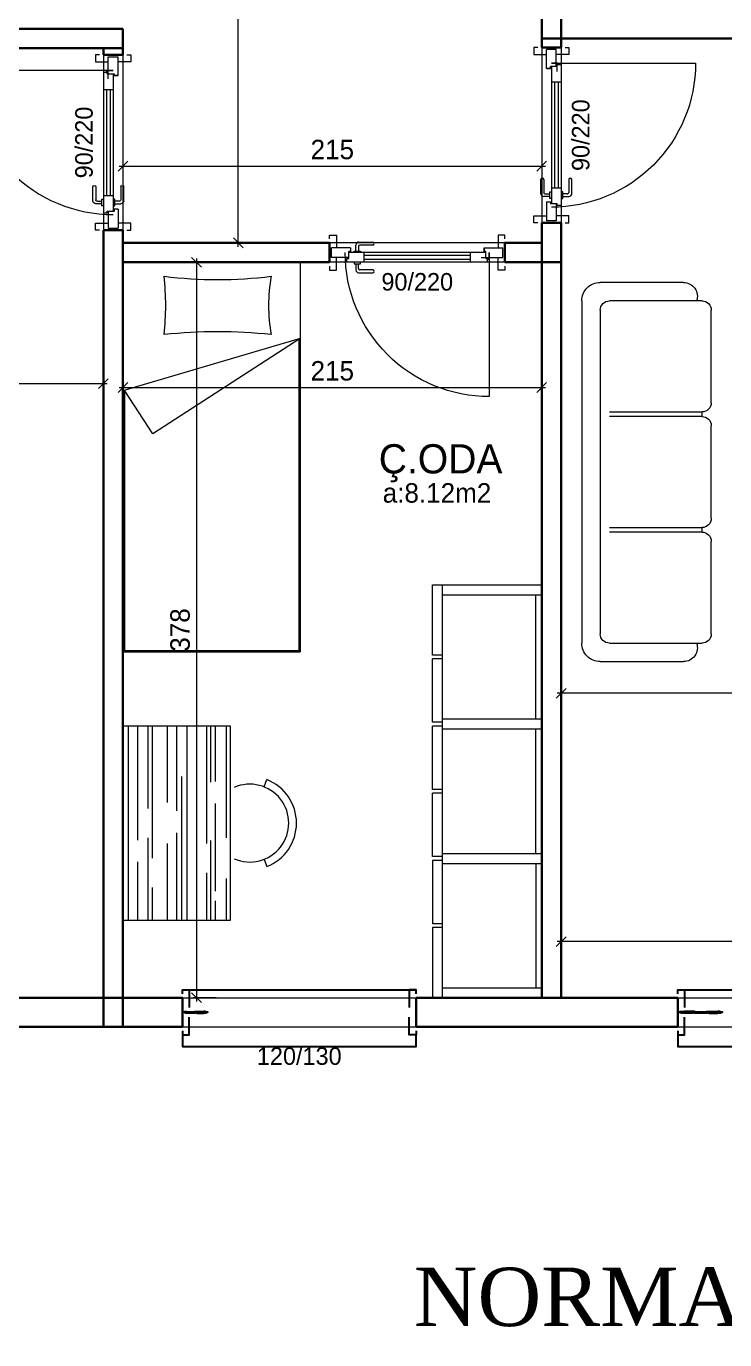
# Model space of a CAD drawing. Header units: centimetres. Extents: x 562865 to 1310255, y -148070 to 32737.
# Drawn here: x 614658 to 615017, y 16915 to 17589 of the extents above; entities that cross this region are included whole.
import ezdxf
from ezdxf.enums import TextEntityAlignment as Align

# ---------------------------------------------------------------- set-up
doc = ezdxf.new("R2010")
doc.units = ezdxf.units.CM
doc.header["$LTSCALE"] = 2.5
doc.layers.get('0').update_dxf_attribs({"color": 86})
for name, color, linetype in [('alan', 7, 'Continuous'), ('kapi-yazi', 7, 'Continuous'), ('mahal', 7, 'Continuous'), ('penc-yazi', 7, 'Continuous'), ('pencere', 7, 'Continuous')]:
    doc.layers.add(name, color=color, linetype=linetype)
for name, color, linetype, lineweight in [('DUVAR', 4, 'Continuous', 30), ('duvar-kesim', 7, 'Continuous', 0), ('iç ölçü', 106, 'Continuous', 18), ('kapi', 9, 'Continuous', 0)]:
    doc.layers.add(name, color=color, linetype=linetype, lineweight=lineweight)
doc.styles.add('autodim', font='times.ttf')
doc.styles.add('PINAR', font='comic.ttf')
doc.dimstyles.new('TEMİZ ÖLÇÜ', dxfattribs={"dimtxt": 10, "dimasz": 5, "dimexe": 1.8, "dimexo": 0.625, "dimgap": 3, "dimtad": 1, "dimdec": 0, "dimrnd": 0.5, "dimzin": 1, "dimdsep": 46, "dimtxsty": 'PINAR', "dimblk": 'OBLIQUE', "dimcen": 0.9, "dimdle": 2, "dimclrd": 256, "dimclre": 256, "dimclrt": 7, "dimadec": 0, "dimazin": 0, "dimtfac": 1, "dimtdec": 0, "dimtofl": 0, "dimtmove": 2, "dimatfit": 2, "dimfxl": 10, "dimfxlon": 1, "dimlwd": -1, "dimlwe": -1, "dimarcsym": 0})

# ---------------------------------------------------------------- blocks, each defined once
blk = doc.blocks.new('_Oblique')
at = {"color": 0, "linetype": 'ByBlock', "lineweight": -2}
blk.add_line((-0.5, -0.5), (0.5, 0.5), dxfattribs=at)
blk = doc.blocks.new('*D1169')
at = {"layer": 'Defpoints', "color": 0}
for p in [(614408.11, 17400.45), (614698.11, 17405.72), (614698.11, 17330.45)]:
    blk.add_point(p, dxfattribs=at)
at = {"layer": 'iç ölçü'}
for p, q in [((614408.11, 17401.08), (614408.11, 17407.52)), ((614698.11, 17395.72), (614698.11, 17407.52)), ((614406.11, 17405.72), (614700.11, 17405.72))]:
    blk.add_line(p, q, dxfattribs=at)
at = {"layer": 'iç ölçü', "linetype": 'ByBlock', "xscale": 5, "yscale": 5, "zscale": 5, "rotation": 180}
blk.add_blockref('_Oblique', (614408.11, 17405.72), dxfattribs=at)
at = {"layer": 'iç ölçü', "linetype": 'ByBlock', "xscale": 5, "yscale": 5, "zscale": 5}
blk.add_blockref('_Oblique', (614698.11, 17405.72), dxfattribs=at)
at = {"layer": 'iç ölçü', "color": 7, "insert": (614553.11, 17414.3), "char_height": 10, "attachment_point": 5, "style": 'PINAR'}
blk.add_mtext('290', dxfattribs=at)
blk = doc.blocks.new('*D1175')
at = {"layer": 'Defpoints', "color": 0}
for p in [(614708.11, 17402.65), (614923.11, 17403.73), (614923.11, 17402.65)]:
    blk.add_point(p, dxfattribs=at)
at = {"layer": 'iç ölçü'}
for p, q in [((614706.11, 17403.73), (614925.11, 17403.73)), ((614708.11, 17403.28), (614708.11, 17405.53)), ((614923.11, 17403.28), (614923.11, 17405.53))]:
    blk.add_line(p, q, dxfattribs=at)
at = {"layer": 'iç ölçü', "linetype": 'ByBlock', "xscale": 5, "yscale": 5, "zscale": 5, "rotation": 180}
blk.add_blockref('_Oblique', (614708.11, 17403.73), dxfattribs=at)
at = {"layer": 'iç ölçü', "linetype": 'ByBlock', "xscale": 5, "yscale": 5, "zscale": 5}
blk.add_blockref('_Oblique', (614923.11, 17403.73), dxfattribs=at)
at = {"layer": 'iç ölçü', "color": 7, "insert": (614815.61, 17412.22), "char_height": 10, "attachment_point": 5, "style": 'PINAR'}
blk.add_mtext('215', dxfattribs=at)
blk = doc.blocks.new('*D1176')
at = {"layer": 'Defpoints', "color": 0}
for p in [(614826.87, 17468.01), (614745.9, 17090.3), (614826.87, 17090.3)]:
    blk.add_point(p, dxfattribs=at)
at = {"layer": 'iç ölçü'}
for p, q in [((614755.9, 17468.01), (614744.1, 17468.01)), ((614745.9, 17470.01), (614745.9, 17088.3)), ((614755.9, 17090.3), (614744.1, 17090.3))]:
    blk.add_line(p, q, dxfattribs=at)
at = {"layer": 'iç ölçü', "linetype": 'ByBlock', "xscale": 5, "yscale": 5, "zscale": 5}
for p, rotation in [((614745.9, 17468.01), 90), ((614745.9, 17090.3), 270)]:
    blk.add_blockref('_Oblique', p, dxfattribs=dict(at, rotation=rotation))
at = {"layer": 'iç ölçü', "color": 7, "insert": (614737.51, 17279.16), "char_height": 10, "attachment_point": 5, "rotation": 90, "style": 'PINAR'}
blk.add_mtext('378', dxfattribs=at)
blk = doc.blocks.new('fm-door1')
at = {"linetype": 'Continuous'}
for p, q in [((0, 25), (0, -25)), ((100, 25), (0, 25)), ((79.7, 31.8), (79.7, -0.3)), ((84, 27.6), (127.8, 27.6)), ((90, 50), (910, 50)), ((90, 50), (90, 30)), ((100, 30), (90, 30)), ((100, 30), (100, -5)), ((100, 30), (100, -5)), ((100, 0), (900, 0)), ((190, 50), (190, 0)), ((810, 50), (810, 0)), ((910, 30), (900, 30)), ((900, 30), (900, -5)), ((900, 25), (1000, 25)), ((910, 50), (910, 30)), ((1000, 25), (1000, -25)), ((110, -25), (0, -25)), ((100, -5), (110, -5)), ((110, -5), (100, -5)), ((110, -5), (110, -25)), ((110, -25), (110, -5)), ((890, -25), (890, -5)), ((890, -5), (900, -5)), ((890, -25), (1000, -25))]:
    blk.add_line(p, q, dxfattribs=at)
at = {"color": 8, "linetype": 'Continuous'}
for p, q in [((190, 35), (810, 35)), ((190, 15), (810, 15))]:
    blk.add_line(p, q, dxfattribs=at)
at = {"linetype": 'Continuous'}
for points in [[(857.6, 58.1), (857.6, 88.9, 0.414214), (842.4, 104.1), (758.6, 104.1, 1), (758.6, 88.9), (834.8, 88.9, -0.414214), (842.4, 81.3), (842.4, 58.1)], [(857.6, -8.1), (857.6, -38.9, -0.414214), (842.4, -54.1), (758.6, -54.1, -1), (758.6, -38.9), (834.8, -38.9, 0.414214), (842.4, -31.3), (842.4, -8.1)]]:
    blk.add_lwpolyline(points, format="xyb", dxfattribs=at)
for points in [[(869, 50), (869, 58.1), (831, 58.1), (831, 50)], [(869, 0), (869, -8.1), (831, -8.1), (831, 0)]]:
    blk.add_lwpolyline(points, dxfattribs=at)
blk.add_circle((84, 31.8), 4.26, dxfattribs=at)
blk = doc.blocks.new('*D1178')
at = {"layer": 'Defpoints', "color": 0}
for p in [(615493.43, 17315.69), (614933.11, 17272.39), (614933.11, 17246.64)]:
    blk.add_point(p, dxfattribs=at)
at = {"layer": 'iç ölçü'}
for p, q in [((614933.11, 17256.64), (614933.11, 17244.84)), ((615493.43, 17256.64), (615493.43, 17244.84)), ((615495.43, 17246.64), (614931.11, 17246.64))]:
    blk.add_line(p, q, dxfattribs=at)
at = {"layer": 'iç ölçü', "linetype": 'ByBlock', "xscale": 5, "yscale": 5, "zscale": 5, "rotation": 180}
blk.add_blockref('_Oblique', (614933.11, 17246.64), dxfattribs=at)
at = {"layer": 'iç ölçü', "linetype": 'ByBlock', "xscale": 5, "yscale": 5, "zscale": 5}
blk.add_blockref('_Oblique', (615493.43, 17246.64), dxfattribs=at)
at = {"layer": 'iç ölçü', "color": 7, "insert": (615213.27, 17255.16), "char_height": 10, "attachment_point": 5, "style": 'PINAR'}
blk.add_mtext('561', dxfattribs=at)
blk = doc.blocks.new('*D1180')
at = {"layer": 'Defpoints', "color": 0}
for p in [(614933.11, 17137.8), (615383.43, 17137.8), (614933.11, 17119.08)]:
    blk.add_point(p, dxfattribs=at)
at = {"layer": 'iç ölçü'}
for p, q in [((614933.11, 17129.08), (614933.11, 17117.28)), ((615383.43, 17129.08), (615383.43, 17117.28)), ((615385.43, 17119.08), (614931.11, 17119.08))]:
    blk.add_line(p, q, dxfattribs=at)
at = {"layer": 'iç ölçü', "linetype": 'ByBlock', "xscale": 5, "yscale": 5, "zscale": 5, "rotation": 180}
blk.add_blockref('_Oblique', (614933.11, 17119.08), dxfattribs=at)
at = {"layer": 'iç ölçü', "linetype": 'ByBlock', "xscale": 5, "yscale": 5, "zscale": 5}
blk.add_blockref('_Oblique', (615383.43, 17119.08), dxfattribs=at)
at = {"layer": 'iç ölçü', "color": 7, "insert": (615158.27, 17127.58), "char_height": 10, "attachment_point": 5, "style": 'PINAR'}
blk.add_mtext('451', dxfattribs=at)
blk = doc.blocks.new('*D1186')
at = {"layer": 'Defpoints', "color": 0}
for p in [(614767.31, 17853.01), (614783.11, 17853.01), (614788.57, 17478.01)]:
    blk.add_point(p, dxfattribs=at)
at = {"layer": 'iç ölçü'}
for p, q in [((614777.31, 17853.01), (614765.51, 17853.01)), ((614767.31, 17476.01), (614767.31, 17855.01)), ((614777.31, 17478.01), (614765.51, 17478.01))]:
    blk.add_line(p, q, dxfattribs=at)
at = {"layer": 'iç ölçü', "linetype": 'ByBlock', "xscale": 5, "yscale": 5, "zscale": 5}
for p, rotation in [((614767.31, 17853.01), 90), ((614767.31, 17478.01), 270)]:
    blk.add_blockref('_Oblique', p, dxfattribs=dict(at, rotation=rotation))
at = {"layer": 'iç ölçü', "color": 7, "insert": (614758.86, 17665.51), "char_height": 10, "attachment_point": 5, "rotation": 90, "style": 'PINAR'}
blk.add_mtext('375', dxfattribs=at)
blk = doc.blocks.new('*D1188')
at = {"layer": 'Defpoints', "color": 0}
for p in [(614708.11, 17536.61), (614923.11, 17533.32), (614923.11, 17517.41)]:
    blk.add_point(p, dxfattribs=at)
at = {"layer": 'iç ölçü'}
for p, q in [((614708.11, 17527.41), (614708.11, 17515.61)), ((614923.11, 17527.41), (614923.11, 17515.61)), ((614706.11, 17517.41), (614925.11, 17517.41))]:
    blk.add_line(p, q, dxfattribs=at)
at = {"layer": 'iç ölçü', "linetype": 'ByBlock', "xscale": 5, "yscale": 5, "zscale": 5, "rotation": 180}
blk.add_blockref('_Oblique', (614708.11, 17517.41), dxfattribs=at)
at = {"layer": 'iç ölçü', "linetype": 'ByBlock', "xscale": 5, "yscale": 5, "zscale": 5}
blk.add_blockref('_Oblique', (614923.11, 17517.41), dxfattribs=at)
at = {"layer": 'iç ölçü', "color": 7, "insert": (614815.61, 17525.89), "char_height": 10, "attachment_point": 5, "style": 'PINAR'}
blk.add_mtext('215', dxfattribs=at)
blk = doc.blocks.new('A$C24040C9F')
for p, q in [((0, 135.49), (0, 200)), ((0, 200), (91, 200)), ((91, 200), (91, 0)), ((0, 135.49), (0, 0)), ((0, 0), (91, 0))]:
    blk.add_line(p, q)
at = {"color": 33}
for p, q in [((91, 160.94), (0, 134.01)), ((91, 160.94), (15.33, 111.85)), ((15.33, 111.85), (1.01, 133.93))]:
    blk.add_line(p, q, dxfattribs=at)
at = {"color": 8}
for p, q in [((90.4, 160.76), (90.4, 0)), ((1.01, 0), (1.01, 133.93)), ((1.01, 0.6), (91, 0.6))]:
    blk.add_line(p, q, dxfattribs=at)
at = {"color": 33}
for centre, radius, start, end in [((-114.69, 177.87), 136.67, 353.69908, 6.30092), ((48.65, 412.24), 221.09, 262.85499, 277.14501), ((157.67, 177.87), 82.89, 169.57411, 190.42589), ((48.65, -94.99), 259.31, 83.91241, 96.08759)]:
    blk.add_arc(centre, radius, start, end, dxfattribs=at)
blk = doc.blocks.new('A$C355D1F9A')
for p, q in [((0, 0), (0, 212)), ((56, 212), (0, 212)), ((51, 212), (51, 0)), ((56, 176), (56, 212)), ((51, 207), (0, 207)), ((3, 143), (3, 207)), ((51, 176), (56, 176)), ((51, 174), (56, 174)), ((56, 141.5), (56, 174)), ((51, 143), (0, 143)), ((51, 138), (0, 138)), ((3, 138), (3, 74)), ((51, 141.5), (56, 141.5)), ((51, 139.5), (56, 139.5)), ((56, 139.5), (56, 107)), ((51, 107), (56, 107)), ((51, 105), (56, 105)), ((56, 105), (56, 72.5)), ((0, 74), (51, 74)), ((0, 69), (51, 69)), ((3, 69), (3, 5)), ((51, 72.5), (56, 72.5)), ((51, 70.5), (56, 70.5)), ((56, 70.5), (56, 38)), ((51, 38), (56, 38)), ((51, 36), (56, 36)), ((56, 36), (56, 0)), ((51, 5), (0, 5)), ((56, 0), (0, 0))]:
    blk.add_line(p, q)
blk = doc.blocks.new('fm-win2')
at = {"color": 8, "linetype": 'Continuous'}
for p, q in [((11, 1.4), (11, 0.2)), ((11, 1.4), (54.3, 1.4)), ((11, 0.2), (54.3, 0.2)), ((12, 1.4), (12, 0.2)), ((12.8, 3), (52.5, 3)), ((53.3, 1.4), (53.3, 0.2)), ((54.3, 1.4), (54.3, 0.2)), ((63.9, 0.3), (63.9, -0.9)), ((63.9, 0.3), (103.2, 0.3)), ((64.9, 0.3), (64.9, -0.9)), ((102.2, 0.3), (102.2, -0.9)), ((103.2, 0.3), (103.2, -0.9)), ((12.9, -1.9), (52.3, -1.9)), ((63.9, -0.9), (103.2, -0.9)), ((65.4, -3.3), (101.6, -3.3))]:
    blk.add_line(p, q, dxfattribs=at)
at = {"linetype": 'Continuous'}
for points in [[(7, -1.8), (0, -1.8), (0, 1.8), (7, 1.8)], [(7.5, -1.7), (7.5, -0.1), (7.2, -0.1), (7.2, 0.2), (7.5, 0.2), (7.5, 0.7), (7.2, 0.7), (7.2, 1), (7.5, 1), (7.5, 2), (6.2, 2), (6.2, 2.7), (5.6, 2.7), (5.5, 2), (5.2, 2), (5.4, 3), (12.5, 3), (12.7, 2), (12.4, 2), (12.3, 2.7), (11.7, 2.7), (11.7, 2), (10.5, 2), (10.5, 1), (10.8, 1), (10.8, 0.7), (10.5, 0.7), (10.5, 0.2), (10.8, 0.2), (10.8, -0.1), (10.5, -0.1), (10.5, -1.7), (10.8, -1.7), (10.8, -2), (7.2, -2), (7.2, -1.7)], [(58, 2), (59.2, 2), (59.2, 2.7), (59.8, 2.7), (59.9, 2), (60.2, 2), (60, 3), (52.8, 3), (52.6, 2), (52.9, 2), (53, 2.7), (53.5, 2.7), (53.5, 2), (54.7, 2), (54.7, 1), (54.4, 1), (54.4, 0.7), (54.7, 0.7), (54.7, 0.2), (54.4, 0.2), (54.4, -0.1), (54.7, -0.1), (54.7, -1.7), (54.4, -1.7), (54.4, -2), (58.3, -2), (58.3, -1.7), (58, -1.7), (58, -0.1), (58.3, -0.1), (58.3, 0.2), (58, 0.2), (58, 0.7), (58.3, 0.7), (58.3, 1), (58, 1)], [(63.1, -1.2), (63.1, 0.9), (63.9, 0.9), (63.9, 1.6), (64.4, 1.6), (64.5, 0.9), (64.9, 0.9), (64.7, 1.9), (59.8, 1.9), (59.8, 1.6), (59.9, 1.6), (59.9, 0.8), (59.1, 0.8), (59.1, -0.2), (60.1, -0.2), (60.1, -1.8), (59.1, -1.8), (59.1, -2.3), (57.5, -2.3), (57.5, -3.5), (63.4, -3.5), (63.4, -3.2), (63.1, -3.2), (63.1, -1.4), (63.4, -1.4), (63.4, -1.2)], [(104, -1.4), (103.7, -1.4), (103.7, -1.2), (104, -1.2), (104, 0.9), (103.1, 0.9), (103.1, 1.6), (102.6, 1.6), (102.5, 0.9), (102.2, 0.9), (102.4, 1.9), (107.3, 1.9), (107.3, 1.6), (107.2, 1.6), (107.2, 0.8), (108, 0.8), (108, -0.2), (107, -0.2), (107, -1.8), (108, -1.8), (108, -2.3), (109.5, -2.3), (109.5, -3.5), (103.7, -3.5), (103.7, -3.2), (104, -3.2)], [(109, 0.7), (108.7, 0.7), (108.7, 1), (109, 1), (109, 2), (107.8, 2), (107.8, 2.7), (107.2, 2.7), (107.1, 2), (106.8, 2), (107, 3), (114.4, 3), (114.6, 2), (114.2, 2), (114.1, 2.7), (113.6, 2.7), (113.6, 2), (112.3, 2), (112.3, 1), (112.6, 1), (112.6, 0.7), (112.3, 0.7), (112.3, 0.2), (112.6, 0.2), (112.6, -0.1), (112.3, -0.1), (112.3, -1.7), (112.6, -1.7), (112.6, -2), (108.7, -2), (108.7, -1.7), (109, -1.7), (109, -0.1), (108.7, -0.1), (108.7, 0.2), (109, 0.2)], [(113, -1.8), (120, -1.8), (120, 1.8), (113, 1.8)]]:
    blk.add_lwpolyline(points, close=True, dxfattribs=at)
at = {"color": 8, "linetype": 'Continuous'}
blk.add_lwpolyline([(63.4, 1.9), (65.2, 3.7), (101.8, 3.7), (103.6, 1.9)], dxfattribs=at)
for points in [[(10.9, -1.4), (10.9, -1.9), (12.6, -1.9), (12.6, -0.5), (12.3, -0.5), (12.3, -1), (11.8, -1), (11.8, -0.5), (11.5, -0.5), (11.5, -1.1), (10.7, -1.1), (10.7, -0.5), (10.6, -0.5), (10.6, -1.4)], [(54.3, -1.4), (54.3, -1.9), (52.6, -1.9), (52.6, -0.5), (52.9, -0.5), (52.9, -1), (53.4, -1), (53.4, -0.5), (53.7, -0.5), (53.7, -1.1), (54.5, -1.1), (54.5, -0.5), (54.6, -0.5), (54.6, -1.4)], [(63.2, -2.4), (63.5, -2.4), (63.5, -3.3), (65.2, -3.3), (65.2, -1.6), (64.9, -1.6), (64.9, -2.1), (64.4, -2.1), (64.4, -1.6), (64.1, -1.6), (64.1, -2.1), (63.3, -2.1), (63.3, -1.6), (63.2, -1.6)], [(103.9, -2.4), (103.6, -2.4), (103.6, -3.3), (101.9, -3.3), (101.9, -1.6), (102.2, -1.6), (102.2, -2.1), (102.7, -2.1), (102.7, -1.6), (103, -1.6), (103, -2.1), (103.8, -2.1), (103.8, -1.6), (103.9, -1.6)]]:
    blk.add_lwpolyline(points, close=True, dxfattribs=at)
blk = doc.blocks.new('Table-4')
at = {"color": 33}
for p, q in [((-18.61, 72.46), (-22.33, 73.93)), ((18.61, 72.46), (22.33, 73.93)), ((-50, 0), (-50, 55)), ((-50, 55), (50, 55)), ((50, 55), (50, 0)), ((50, 0), (-50, 0))]:
    blk.add_line(p, q, dxfattribs=at)
at = {"color": 8}
for p, q in [((-50, 52.95), (7.5, 52.95)), ((-50, 47.4), (-21.3, 47.4)), ((-10.05, 47.4), (34.95, 47.4)), ((28.5, 52.95), (50, 52.95)), ((39.9, 47.4), (50, 47.4)), ((-50, 45), (-21, 45)), ((-49.5, 42.9), (10.5, 42.9)), ((9, 45), (50, 45)), ((25.5, 42.9), (50, 42.9)), ((-50, 32.85), (50, 32.85)), ((-50, 27.45), (-6.3, 27.45)), ((-24, 30), (50, 30)), ((4.95, 27.45), (49.95, 27.45)), ((-50, 22.8), (-10.5, 22.8)), ((10.5, 22.8), (50, 22.8)), ((-50, 15), (18, 15)), ((33, 15), (50, 15)), ((-50, 12.75), (-7.5, 12.75)), ((-50, 7.5), (8.7, 7.5)), ((7.5, 12.75), (50, 12.75)), ((19.95, 7.5), (50, 7.5)), ((-50, 2.7), (49.5, 2.7))]:
    blk.add_line(p, q, dxfattribs=at)
at = {"color": 33}
blk.add_arc((0, 65.13), 24, 21.5068, 158.4932, dxfattribs=at)
at = {"color": 0}
blk.add_arc((0, 65.13), 20, 336.31075, 203.68925, dxfattribs=at)
blk = doc.blocks.new('fm-win3')
at = {"color": 8, "linetype": 'Continuous'}
for p, q in [((16.9, 0.3), (16.9, -0.9)), ((56, 0.3), (16.9, 0.3)), ((17.9, 0.3), (17.9, -0.9)), ((55, 0.3), (55, -0.9)), ((56, 0.3), (56, -0.9)), ((65.6, 1.4), (65.6, 0.2)), ((65.6, 1.4), (114.3, 1.4)), ((65.6, 0.2), (114.3, 0.2)), ((66.6, 1.4), (66.6, 0.2)), ((67.4, 3), (112.5, 3)), ((113.3, 1.4), (113.3, 0.2)), ((114.3, 1.4), (114.3, 0.2)), ((123.9, 0.3), (123.9, -0.9)), ((123.9, 0.3), (163.2, 0.3)), ((124.9, 0.3), (124.9, -0.9)), ((162.2, 0.3), (162.2, -0.9)), ((163.2, 0.3), (163.2, -0.9)), ((56, -0.9), (16.9, -0.9)), ((54.5, -3.3), (18.4, -3.3)), ((67.5, -1.8), (112.3, -1.8)), ((123.9, -0.9), (163.2, -0.9)), ((125.4, -3.3), (161.6, -3.3))]:
    blk.add_line(p, q, dxfattribs=at)
at = {"linetype": 'Continuous'}
for points in [[(7, -1.8), (0, -1.8), (0, 1.8), (7, 1.8)], [(11, 0.7), (11.3, 0.7), (11.3, 1), (11, 1), (11, 2), (12.2, 2), (12.2, 2.7), (12.8, 2.7), (12.9, 2), (13.2, 2), (13, 3), (5.6, 3), (5.4, 2), (5.8, 2), (5.9, 2.7), (6.4, 2.7), (6.4, 2), (7.7, 2), (7.7, 1), (7.4, 1), (7.4, 0.7), (7.7, 0.7), (7.7, 0.2), (7.4, 0.2), (7.4, -0.1), (7.7, -0.1), (7.7, -1.7), (7.4, -1.7), (7.4, -2), (11.3, -2), (11.3, -1.7), (11, -1.7), (11, -0.1), (11.3, -0.1), (11.3, 0.2), (11, 0.2)], [(16.1, -1.4), (16.4, -1.4), (16.4, -1.2), (16.1, -1.2), (16.1, 0.9), (16.9, 0.9), (16.9, 1.6), (17.4, 1.6), (17.5, 0.9), (17.9, 0.9), (17.7, 1.9), (12.8, 1.9), (12.8, 1.6), (12.9, 1.6), (12.9, 0.8), (12.1, 0.8), (12.1, -0.2), (13.1, -0.2), (13.1, -1.8), (12.1, -1.8), (12.1, -2.3), (10.5, -2.3), (10.5, -3.5), (16.4, -3.5), (16.4, -3.2), (16.1, -3.2)], [(56.8, -1.2), (56.8, 0.9), (56, 0.9), (56, 1.6), (55.4, 1.6), (55.3, 0.9), (55, 0.9), (55.2, 1.9), (60.1, 1.9), (60.1, 1.6), (60, 1.6), (60, 0.8), (60.8, 0.8), (60.8, -0.2), (59.8, -0.2), (59.8, -1.8), (60.8, -1.8), (60.8, -2.3), (62.4, -2.3), (62.4, -3.5), (56.5, -3.5), (56.5, -3.2), (56.8, -3.2), (56.8, -1.4), (56.5, -1.4), (56.5, -1.2)], [(62.1, -1.7), (62.1, -0.1), (61.8, -0.1), (61.8, 0.2), (62.1, 0.2), (62.1, 0.7), (61.8, 0.7), (61.8, 1), (62.1, 1), (62.1, 2), (60.8, 2), (60.8, 2.7), (60.2, 2.7), (60.1, 2), (59.8, 2), (60, 3), (67.1, 3), (67.3, 2), (67, 2), (66.9, 2.7), (66.3, 2.7), (66.3, 2), (65.1, 2), (65.1, 1), (65.4, 1), (65.4, 0.7), (65.1, 0.7), (65.1, 0.2), (65.4, 0.2), (65.4, -0.1), (65.1, -0.1), (65.1, -1.7), (65.4, -1.7), (65.4, -2), (61.8, -2), (61.8, -1.7)], [(118, 2), (119.2, 2), (119.2, 2.7), (119.8, 2.7), (119.9, 2), (120.2, 2), (120, 3), (112.8, 3), (112.6, 2), (112.9, 2), (113, 2.7), (113.5, 2.7), (113.5, 2), (114.7, 2), (114.7, 1), (114.4, 1), (114.4, 0.7), (114.7, 0.7), (114.7, 0.2), (114.4, 0.2), (114.4, -0.1), (114.7, -0.1), (114.7, -1.7), (114.4, -1.7), (114.4, -2), (118.3, -2), (118.3, -1.7), (118, -1.7), (118, -0.1), (118.3, -0.1), (118.3, 0.2), (118, 0.2), (118, 0.7), (118.3, 0.7), (118.3, 1), (118, 1)], [(123.1, -1.2), (123.1, 0.9), (123.9, 0.9), (123.9, 1.6), (124.4, 1.6), (124.5, 0.9), (124.9, 0.9), (124.7, 1.9), (119.8, 1.9), (119.8, 1.6), (119.9, 1.6), (119.9, 0.8), (119.1, 0.8), (119.1, -0.2), (120.1, -0.2), (120.1, -1.8), (119.1, -1.8), (119.1, -2.3), (117.5, -2.3), (117.5, -3.5), (123.4, -3.5), (123.4, -3.2), (123.1, -3.2), (123.1, -1.4), (123.4, -1.4), (123.4, -1.2)], [(164, -1.4), (163.7, -1.4), (163.7, -1.2), (164, -1.2), (164, 0.9), (163.1, 0.9), (163.1, 1.6), (162.6, 1.6), (162.5, 0.9), (162.2, 0.9), (162.4, 1.9), (167.3, 1.9), (167.3, 1.6), (167.2, 1.6), (167.2, 0.8), (168, 0.8), (168, -0.2), (167, -0.2), (167, -1.8), (168, -1.8), (168, -2.3), (169.5, -2.3), (169.5, -3.5), (163.7, -3.5), (163.7, -3.2), (164, -3.2)], [(169, 0.7), (168.7, 0.7), (168.7, 1), (169, 1), (169, 2), (167.8, 2), (167.8, 2.7), (167.2, 2.7), (167.1, 2), (166.8, 2), (167, 3), (174.4, 3), (174.6, 2), (174.2, 2), (174.1, 2.7), (173.6, 2.7), (173.6, 2), (172.3, 2), (172.3, 1), (172.6, 1), (172.6, 0.7), (172.3, 0.7), (172.3, 0.2), (172.6, 0.2), (172.6, -0.1), (172.3, -0.1), (172.3, -1.7), (172.6, -1.7), (172.6, -2), (168.7, -2), (168.7, -1.7), (169, -1.7), (169, -0.1), (168.7, -0.1), (168.7, 0.2), (169, 0.2)], [(173, -1.8), (180, -1.8), (180, 1.8), (173, 1.8)]]:
    blk.add_lwpolyline(points, close=True, dxfattribs=at)
at = {"color": 8, "linetype": 'Continuous'}
for points in [[(56.4, 1.9), (54.6, 3.7), (18.2, 3.7), (16.4, 1.9)], [(123.4, 1.9), (125.2, 3.7), (161.8, 3.7), (163.6, 1.9)]]:
    blk.add_lwpolyline(points, dxfattribs=at)
for points in [[(16.2, -2.4), (16.5, -2.4), (16.5, -3.3), (18.2, -3.3), (18.2, -1.6), (17.9, -1.6), (17.9, -2.1), (17.4, -2.1), (17.4, -1.6), (17.1, -1.6), (17.1, -2.1), (16.3, -2.1), (16.3, -1.6), (16.2, -1.6)], [(56.7, -2.4), (56.4, -2.4), (56.4, -3.3), (54.7, -3.3), (54.7, -1.6), (55, -1.6), (55, -2.1), (55.5, -2.1), (55.5, -1.6), (55.8, -1.6), (55.8, -2.1), (56.6, -2.1), (56.6, -1.6), (56.7, -1.6)], [(65.5, -1.4), (65.5, -1.8), (67.2, -1.8), (67.2, -0.4), (66.9, -0.4), (66.9, -0.9), (66.4, -0.9), (66.4, -0.4), (66.1, -0.4), (66.1, -1.1), (65.3, -1.1), (65.3, -0.4), (65.2, -0.4), (65.2, -1.4)], [(114.3, -1.4), (114.3, -1.8), (112.6, -1.8), (112.6, -0.4), (112.9, -0.4), (112.9, -0.9), (113.4, -0.9), (113.4, -0.4), (113.7, -0.4), (113.7, -1.1), (114.5, -1.1), (114.5, -0.4), (114.6, -0.4), (114.6, -1.4)], [(123.2, -2.4), (123.5, -2.4), (123.5, -3.3), (125.2, -3.3), (125.2, -1.6), (124.9, -1.6), (124.9, -2.1), (124.4, -2.1), (124.4, -1.6), (124.1, -1.6), (124.1, -2.1), (123.3, -2.1), (123.3, -1.6), (123.2, -1.6)], [(163.9, -2.4), (163.6, -2.4), (163.6, -3.3), (161.9, -3.3), (161.9, -1.6), (162.2, -1.6), (162.2, -2.1), (162.7, -2.1), (162.7, -1.6), (163, -1.6), (163, -2.1), (163.8, -2.1), (163.8, -1.6), (163.9, -1.6)]]:
    blk.add_lwpolyline(points, close=True, dxfattribs=at)
blk = doc.blocks.new('A$C3A3D5CC0')
at = {"color": 33}
for p, q in [((9.5, 194.75), (52.25, 194.75)), ((0, 9.5), (0, 185.25)), ((52.25, 0), (9.5, 0))]:
    blk.add_line(p, q, dxfattribs=at)
for p, q in [((14.25, 185.25), (61.75, 185.25)), ((9.5, 14.25), (9.5, 180.5)), ((66.5, 180.5), (66.5, 133)), ((61.75, 128.25), (14.25, 128.25)), ((61.75, 128.25), (61.75, 125.87)), ((14.25, 125.87), (61.75, 125.87)), ((66.5, 121.12), (66.5, 73.62)), ((61.75, 68.87), (14.25, 68.87)), ((61.75, 68.87), (61.75, 66.5)), ((9.5, 14.25), (9.5, 61.75)), ((14.25, 66.5), (61.75, 66.5)), ((66.5, 61.75), (66.5, 14.25)), ((61.75, 9.5), (14.25, 9.5))]:
    blk.add_line(p, q)
for centre, radius, start, end in [((9.5, 185.25), 9.5, 89.99996, 180.00004), ((52.25, 187.62), 7.12, 340.52878, 90.00004), ((9.5, 9.5), 9.5, 179.99996, 270.00004), ((52.25, 7.12), 7.12, 269.99996, 19.47122)]:
    blk.add_arc(centre, radius, start, end, dxfattribs=at)
for centre, start, end in [((14.25, 180.5), 89.99996, 180.00004), ((61.75, 180.5), 359.99996, 90.00004), ((61.75, 133), 269.99996, 0.00004), ((61.75, 121.12), 359.99996, 90.00004), ((61.75, 73.62), 269.99996, 0.00004), ((61.75, 61.75), 359.99996, 90.00004), ((14.25, 14.25), 179.99996, 270.00004), ((61.75, 14.25), 269.99996, 0.00004)]:
    blk.add_arc(centre, 4.75, start, end)

msp = doc.modelspace()

# ---------------------------------------------------------------- linework, layer by layer
at = {"layer": 'DUVAR'}
for p, q in [((614923.11, 17748.9), (614923.11, 17578.32)), ((614933.11, 17748.9), (614933.11, 17578.32)), ((614408.11, 17588.01), (614708.11, 17588.01)), ((614708.11, 17588.01), (614708.11, 17574.57)), ((614923.11, 17583.01), (615493.43, 17583.01)), ((614408.11, 17578.01), (614708.11, 17578.01)), ((614698.11, 17578.01), (614698.11, 17574.57)), ((614923.11, 17578.32), (614933.11, 17578.32)), ((614708.11, 17574.57), (614698.11, 17574.57)), ((614923.11, 17488.32), (614923.11, 17090.3)), ((614923.11, 17488.32), (614933.11, 17488.32)), ((614933.11, 17488.32), (614933.11, 17090.3)), ((614698.11, 17484.57), (614698.11, 17075.3)), ((614708.11, 17484.57), (614698.11, 17484.57)), ((614708.11, 17484.57), (614708.11, 17075.3)), ((614708.11, 17478.01), (614814.22, 17478.01)), ((614814.22, 17478.01), (614814.22, 17468.01)), ((614904.22, 17478.01), (614923.11, 17478.01)), ((614904.22, 17478.01), (614904.22, 17468.01)), ((614708.11, 17468.01), (614814.22, 17468.01)), ((614904.22, 17468.01), (614933.11, 17468.01)), ((614297.3, 17090.3), (614738.65, 17090.3)), ((614738.65, 17090.3), (614738.65, 17075.3)), ((614858.65, 17090.3), (614992.98, 17090.3)), ((614858.65, 17090.3), (614858.65, 17075.3)), ((614992.98, 17090.3), (614992.98, 17075.3)), ((614297.3, 17075.3), (614738.65, 17075.3)), ((614858.65, 17075.3), (614992.98, 17075.3))]:
    msp.add_line(p, q, dxfattribs=at)
at = {"layer": 'duvar-kesim'}
for p, q in [((614923.11, 17578.32), (614923.11, 17488.32)), ((614933.11, 17578.32), (614933.11, 17488.32)), ((614698.11, 17574.57), (614698.11, 17484.57)), ((614708.11, 17574.57), (614708.11, 17484.57)), ((614904.22, 17478.01), (614814.22, 17478.01)), ((614904.22, 17468.01), (614814.22, 17468.01)), ((614738.65, 17090.3), (614858.65, 17090.3)), ((614992.98, 17090.3), (615212.98, 17090.3)), ((614738.65, 17075.3), (614858.65, 17075.3)), ((614992.98, 17075.3), (615212.98, 17075.3))]:
    msp.add_line(p, q, dxfattribs=at)
at = {"layer": 'kapi'}
for points in [[(614921.11, 17578.32), (614919.11, 17578.32), (614919.11, 17574.82), (614925.61, 17574.82)], [(614935.11, 17578.32), (614937.11, 17578.32), (614937.11, 17574.82), (614930.61, 17574.82)], [(614696.11, 17574.57), (614694.11, 17574.57), (614694.11, 17571.07), (614700.61, 17571.07)], [(614710.11, 17574.57), (614712.11, 17574.57), (614712.11, 17571.07), (614705.61, 17571.07)], [(614696.11, 17484.57), (614694.11, 17484.57), (614694.11, 17488.07), (614700.61, 17488.07)], [(614710.11, 17484.57), (614712.11, 17484.57), (614712.11, 17488.07), (614705.61, 17488.07)], [(614921.11, 17488.32), (614919.11, 17488.32), (614919.11, 17491.82), (614925.61, 17491.82)], [(614935.11, 17488.32), (614937.11, 17488.32), (614937.11, 17491.82), (614930.61, 17491.82)], [(614814.22, 17480.01), (614814.22, 17482.01), (614817.72, 17482.01), (614817.72, 17475.51)], [(614904.22, 17480.01), (614904.22, 17482.01), (614900.72, 17482.01), (614900.72, 17475.51)], [(614814.22, 17466.01), (614814.22, 17464.01), (614817.72, 17464.01), (614817.72, 17470.51)], [(614904.22, 17466.01), (614904.22, 17464.01), (614900.72, 17464.01), (614900.72, 17470.51)]]:
    msp.add_lwpolyline(points, dxfattribs=at)
for points in [[(614928.11, 17570.32), (615002.11, 17570.32, -0.414214), (614928.11, 17496.32, -0.414214)], [(614703.11, 17566.57), (614629.11, 17566.57, 0.414214), (614703.11, 17492.57, 0.414214)], [(614896.22, 17473.01), (614896.22, 17399.01, -0.414214), (614822.22, 17473.01, -0.414214)]]:
    msp.add_lwpolyline(points, format="xyb", dxfattribs=at)
at = {"layer": 'pencere'}
for points in [[(614738.65, 17092.3), (614738.65, 17094.3), (614742.15, 17094.3), (614742.15, 17085.3)], [(614738.65, 17094.3), (614858.65, 17094.3)], [(614858.65, 17092.3), (614858.65, 17094.3), (614855.15, 17094.3), (614855.15, 17085.3)], [(614992.98, 17092.3), (614992.98, 17094.3), (614996.48, 17094.3), (614996.48, 17085.3)], [(614992.98, 17094.3), (615212.98, 17094.3)], [(614738.65, 17073.3), (614738.65, 17071.3), (614742.15, 17071.3), (614742.15, 17080.3)], [(614858.65, 17073.3), (614858.65, 17071.3), (614855.15, 17071.3), (614855.15, 17080.3)], [(614992.98, 17073.3), (614992.98, 17071.3), (614996.48, 17071.3), (614996.48, 17080.3)], [(614738.65, 17071.3), (614738.65, 17065.3), (614858.65, 17065.3), (614858.65, 17071.3)], [(614992.98, 17071.3), (614992.98, 17065.3), (615212.98, 17065.3), (615212.98, 17071.3)]]:
    msp.add_lwpolyline(points, dxfattribs=at)

# ---------------------------------------------------------------- block references
at = {"layer": 'iç ölçü'}
msp.add_blockref('A$C24040C9F', (614708.11, 17268.01), dxfattribs=at)
at = {"layer": 'iç ölçü', "xscale": -1, "rotation": 180}
msp.add_blockref('A$C3A3D5CC0', (614943.67, 17457.67), dxfattribs=at)
at = {"layer": 'iç ölçü'}
for name, p, rotation in [('A$C355D1F9A', (614923.11, 17302.3), 180), ('Table-4', (614708.11, 17179.97), 270)]:
    msp.add_blockref(name, p, dxfattribs=dict(at, rotation=rotation))
at = {"layer": 'kapi', "zscale": 0.08800000000000001}
for p, xscale, yscale, rotation in [((614928.11, 17577.32), 0.08800000000337604, 0.09999999999854481, 270), ((614703.11, 17573.57), 0.08800000000337604, -0.09999999999854481, 270), ((614903.22, 17473.01), 0.08799999999973807, 0.09999999999854481, 180)]:
    msp.add_blockref('fm-door1', p, dxfattribs=dict(at, xscale=xscale, yscale=yscale, rotation=rotation))
at = {"layer": 'pencere', "yscale": -0.1}
for name, p, xscale, zscale in [('fm-win2', (614739.65, 17082.8), 0.0983333333333333, 0.0983333333333333), ('fm-win3', (614993.98, 17082.8), 0.1211111111111112, 0.1211111111111112)]:
    msp.add_blockref(name, p, dxfattribs=dict(at, xscale=xscale, zscale=zscale))

# ---------------------------------------------------------------- texts
at = {"layer": 'alan', "style": 'PINAR'}
msp.add_text('a:8.12m2 ', height=10, dxfattribs=at).set_placement((614871.22, 17344.58), align=Align.CENTER)
at = {"layer": 'kapi-yazi', "style": 'PINAR'}
for rotation, p in [(90, (614943.11, 17533.32)), (90, (614688.11, 17529.57)), (0, (614859.22, 17458.01))]:
    msp.add_text('90/220', height=9, rotation=rotation, dxfattribs=at).set_placement(p, align=Align.MIDDLE_CENTER)
at = {"layer": 'mahal'}
for s, height, style, p in [('Ç.ODA', 15, 'PINAR', (614871.22, 17359.58)), ('NORMAL KAT: 401,50 m²', 30, 'autodim', (615112.18, 16921.66))]:
    msp.add_text(s, height=height, dxfattribs=dict(at, style=style)).set_placement(p, align=Align.CENTER)
at = {"layer": 'penc-yazi', "style": 'PINAR'}
msp.add_text('120/130', height=9, dxfattribs=at).set_placement((614798.65, 17060.3), align=Align.MIDDLE_CENTER)

# ---------------------------------------------------------------- dimensions: what is measured, and where the dimension line sits
at = {"layer": 'iç ölçü'}
for base, p1, p2, picture, middle in [((614767.31, 17853.01), (614788.57, 17478.01), (614783.11, 17853.01), '*D1186', (614758.86, 17665.51)), ((614745.9, 17090.3), (614826.87, 17468.01), (614826.87, 17090.3), '*D1176', (614737.51, 17279.16))]:
    dim = msp.add_linear_dim(base=base, p1=p1, p2=p2, angle=90, dimstyle='TEMİZ ÖLÇÜ', override={"dimarcsym": 1}, dxfattribs=at)
    dim.commit()
    dim.dimension.update_dxf_attribs({"geometry": picture, "text_midpoint": middle})
for base, p1, p2, picture, middle in [((614923.11, 17517.41), (614708.11, 17536.61), (614923.11, 17533.32), '*D1188', (614815.61, 17525.89)), ((614698.11, 17405.72), (614408.11, 17400.45), (614698.11, 17330.45), '*D1169', (614553.11, 17414.3)), ((614923.11, 17403.73), (614708.11, 17402.65), (614923.11, 17402.65), '*D1175', (614815.61, 17412.22)), ((614933.11, 17246.64), (615493.43, 17315.69), (614933.11, 17272.39), '*D1178', (615213.27, 17255.16)), ((614933.11, 17119.08), (615383.43, 17137.8), (614933.11, 17137.8), '*D1180', (615158.27, 17127.58))]:
    dim = msp.add_linear_dim(base=base, p1=p1, p2=p2, dimstyle='TEMİZ ÖLÇÜ', override={"dimarcsym": 1}, dxfattribs=at)
    dim.commit()
    dim.dimension.update_dxf_attribs({"geometry": picture, "text_midpoint": middle})

doc.saveas('drawing.dxf')
